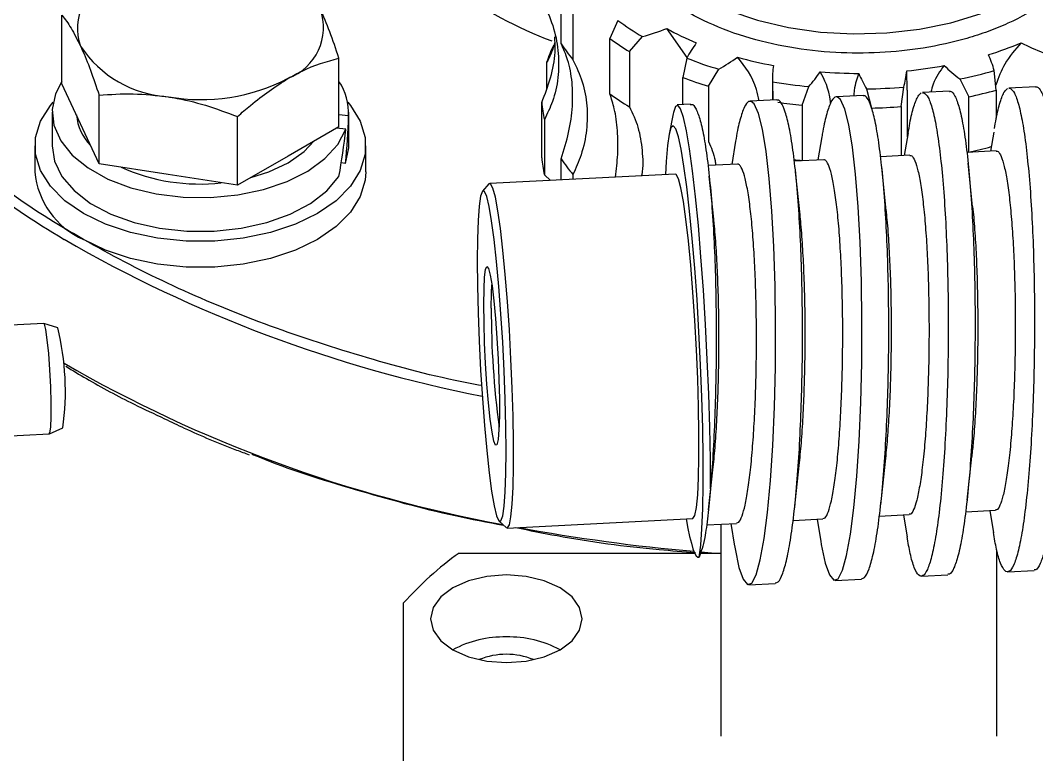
# Model space of a CAD drawing. Header units: millimetres. Extents: x 334 to 3694, y 0 to 2376.
# Drawn here: x 2565.99 to 2610.2, y 1113.29 to 1145.21 of the extents above; entities that cross this region are included whole.
import ezdxf

# ---------------------------------------------------------------- set-up
doc = ezdxf.new("R2010")
doc.units = ezdxf.units.MM
doc.header["$LTSCALE"] = 3
doc.layers.add('1_외형선', color=7, linetype='Continuous', lineweight=25)

msp = doc.modelspace()

# ---------------------------------------------------------------- linework, layer by layer
at = {"layer": '1_외형선'}
for p, q in [((2589.521, 1144.195), (2589.521, 1146.596)), ((2590.029, 1145.905), (2590.029, 1143.504)), ((2567.803, 1142.45), (2567.803, 1145.437)), ((2591.988, 1145.214), (2591.634, 1144.423)), ((2595.001, 1143.601), (2594.111, 1144.857)), ((2591.634, 1142.022), (2591.634, 1144.423)), ((2592.487, 1143.856), (2593.054, 1144.507)), ((2592.487, 1143.856), (2592.487, 1141.455)), ((2579.849, 1140.587), (2579.849, 1143.574)), ((2588.887, 1143.387), (2588.887, 1142.237)), ((2594.983, 1143.572), (2594.807, 1142.732)), ((2595.922, 1142.346), (2596.375, 1143.089)), ((2604.566, 1142.184), (2604.552, 1143.014)), ((2608.449, 1142.182), (2608.359, 1143.032)), ((2594.807, 1141.549), (2594.807, 1142.732)), ((2598.709, 1142.63), (2598.709, 1141.746)), ((2598.709, 1142.545), (2598.729, 1141.747)), ((2606.865, 1142.666), (2607.252, 1141.888)), ((2568.61, 1140.712), (2567.803, 1142.45)), ((2595.922, 1142.346), (2595.922, 1139.945)), ((2599.997, 1141.522), (2600.292, 1142.334)), ((2602.804, 1142.232), (2603.018, 1141.4)), ((2604.313, 1141.465), (2604.421, 1142.314)), ((2604.581, 1140.148), (2604.581, 1142.184)), ((2606.411, 1142.135), (2605.243, 1142.076)), ((2605.244, 1142.063), (2605.295, 1142.068)), ((2608.449, 1142.182), (2608.449, 1140.964)), ((2610.165, 1142.325), (2608.997, 1142.266)), ((2608.998, 1142.253), (2609.049, 1142.258)), ((2569.417, 1138.973), (2569.417, 1141.96)), ((2588.675, 1139.242), (2588.675, 1141.643)), ((2598.904, 1141.756), (2597.736, 1141.697)), ((2602.658, 1141.946), (2601.49, 1141.887)), ((2607.252, 1139.487), (2607.252, 1141.888)), ((2567.376, 1141.225), (2567.376, 1139.755)), ((2580.276, 1139.755), (2580.276, 1141.225)), ((2595.149, 1141.566), (2594.571, 1141.537)), ((2599.997, 1141.522), (2599.997, 1139.121)), ((2604.313, 1141.465), (2604.313, 1139.326)), ((2575.44, 1138.042), (2575.44, 1141.028)), ((2580.27, 1141.058), (2579.849, 1141.109)), ((2588.789, 1140.895), (2588.789, 1138.494)), ((2594.391, 1141.145), (2594.213, 1140.267)), ((2569.417, 1138.973), (2568.61, 1140.712)), ((2579.849, 1140.587), (2577.645, 1139.314)), ((2580.144, 1140.475), (2579.74, 1140.524)), ((2604.61, 1140.318), (2604.443, 1139.332)), ((2608.336, 1140.346), (2608.197, 1139.522)), ((2597.106, 1139.958), (2596.936, 1138.953)), ((2600.859, 1140.147), (2600.689, 1139.143)), ((2566.626, 1139.755), (2566.626, 1138.628)), ((2581.026, 1138.628), (2581.026, 1139.755)), ((2608.446, 1139.534), (2607.168, 1139.47)), ((2572.429, 1138.508), (2569.417, 1138.973)), ((2577.645, 1139.314), (2575.44, 1138.042)), ((2580.139, 1138.991), (2579.953, 1139.013)), ((2589.521, 1138.278), (2589.521, 1139.199)), ((2597.185, 1138.966), (2595.907, 1138.901)), ((2600.939, 1139.155), (2599.657, 1139.091)), ((2604.693, 1139.345), (2603.411, 1139.28)), ((2607.418, 1137.124), (2607.222, 1139.001)), ((2594.483, 1138.529), (2586.414, 1138.121)), ((2599.91, 1136.752), (2599.714, 1138.63)), ((2603.664, 1136.942), (2603.468, 1138.82)), ((2575.44, 1138.042), (2572.429, 1138.508)), ((2586.377, 1138.1), (2586.095, 1137.786)), ((2589.058, 1138.255), (2588.789, 1138.494)), ((2590.029, 1138.508), (2590.029, 1138.304)), ((2596.156, 1136.562), (2595.961, 1138.432)), ((2567.007, 1132.035), (2564.154, 1131.891)), ((2567.619, 1131.846), (2567.011, 1132.034)), ((2567.253, 1127.242), (2567.839, 1127.49)), ((2564.154, 1127.084), (2567.249, 1127.241)), ((2607.176, 1124.357), (2607.383, 1126.25)), ((2599.667, 1123.959), (2599.874, 1125.856)), ((2603.421, 1124.148), (2603.628, 1126.046)), ((2595.931, 1123.934), (2596.121, 1125.667)), ((2587.171, 1123.14), (2595.24, 1123.548)), ((2599.604, 1123.468), (2600.907, 1123.534)), ((2600.653, 1123.521), (2600.813, 1122.547)), ((2603.358, 1123.658), (2604.66, 1123.723)), ((2604.407, 1123.711), (2604.567, 1122.736)), ((2607.116, 1123.847), (2608.414, 1123.913)), ((2608.161, 1123.9), (2608.321, 1122.926)), ((2586.819, 1123.441), (2587.132, 1123.158)), ((2595.843, 1123.278), (2597.153, 1123.344)), ((2596.464, 1123.309), (2596.464, 1114.086)), ((2596.9, 1123.331), (2597.06, 1122.357)), ((2608.464, 1114.086), (2608.464, 1122.195)), ((2585.075, 1122.052), (2595.327, 1122.052)), ((2595.573, 1122.052), (2596.464, 1122.052)), ((2595.588, 1122.102), (2596.217, 1122.052)), ((2608.464, 1122.052), (2608.506, 1122.052)), ((2608.943, 1121.236), (2610.091, 1121.294)), ((2601.435, 1120.857), (2602.584, 1120.915)), ((2605.189, 1121.047), (2606.338, 1121.105)), ((2597.681, 1120.667), (2598.83, 1120.725)), ((2582.664, 1108.29), (2582.664, 1119.882))]:
    msp.add_line(p, q, dxfattribs=at)
at = {"layer": '1_외형선', "flags": 128}
for points in [[(2594.109, 1147.274), (2594.715, 1146.783), (2595.695, 1146.17), (2596.819, 1145.645), (2598.063, 1145.221), (2599.401, 1144.905), (2600.805, 1144.706), (2602.243, 1144.626), (2603.687, 1144.669), (2605.104, 1144.832), (2606.465, 1145.112), (2607.741, 1145.504), (2608.904, 1146), (2609.931, 1146.587), (2610.798, 1147.255), (2611.348, 1147.817)], [(2567.803, 1142.557), (2567.527, 1142.025), (2567.38, 1141.34), (2567.453, 1140.651), (2567.746, 1139.982), (2568.248, 1139.356), (2568.941, 1138.794), (2569.802, 1138.315), (2570.801, 1137.936), (2571.905, 1137.67), (2573.074, 1137.527), (2574.269, 1137.51), (2575.449, 1137.621), (2576.573, 1137.856), (2577.603, 1138.206), (2578.503, 1138.66), (2579.243, 1139.203), (2579.796, 1139.815), (2580.144, 1140.475), (2580.144, 1140.475)], [(2568.735, 1136.816), (2567.929, 1137.371), (2567.301, 1137.998), (2566.872, 1138.679), (2566.654, 1139.393), (2566.654, 1140.117), (2566.872, 1140.831), (2567.301, 1141.512), (2567.419, 1141.651)], [(2580.234, 1141.651), (2580.352, 1141.512), (2580.781, 1140.831), (2580.999, 1140.117), (2580.999, 1139.393), (2580.781, 1138.679), (2580.352, 1137.998), (2579.724, 1137.371), (2578.918, 1136.816), (2577.956, 1136.35), (2576.869, 1135.988), (2575.69, 1135.74), (2574.454, 1135.614), (2573.199, 1135.614), (2571.963, 1135.74), (2570.784, 1135.988), (2569.697, 1136.35), (2568.735, 1136.816)], [(2597.06, 1122.377), (2597.081, 1122.23), (2597.252, 1121.422), (2597.431, 1120.91), (2597.623, 1120.678), (2597.811, 1120.744), (2598.002, 1121.112), (2598.18, 1121.751), (2598.35, 1122.679), (2598.497, 1123.821), (2598.625, 1125.208), (2598.725, 1126.726), (2598.799, 1128.416), (2598.839, 1130.137), (2598.849, 1131.939), (2598.826, 1133.667), (2598.77, 1135.374), (2598.686, 1136.912), (2598.571, 1138.331), (2598.435, 1139.507), (2598.274, 1140.478), (2598.102, 1141.162), (2597.914, 1141.58), (2597.788, 1141.689), (2597.788, 1141.689)], [(2600.813, 1122.567), (2600.835, 1122.419), (2601.006, 1121.612), (2601.185, 1121.1), (2601.376, 1120.867), (2601.565, 1120.934), (2601.756, 1121.302), (2601.934, 1121.941), (2602.103, 1122.869), (2602.25, 1124.011), (2602.379, 1125.398), (2602.479, 1126.915), (2602.552, 1128.605), (2602.593, 1130.327), (2602.602, 1132.128), (2602.579, 1133.856), (2602.523, 1135.563), (2602.439, 1137.102), (2602.324, 1138.52), (2602.189, 1139.696), (2602.028, 1140.668), (2601.856, 1141.352), (2601.667, 1141.769), (2601.541, 1141.879), (2601.541, 1141.879)], [(2596.016, 1124.837), (2596.009, 1126.12), (2595.983, 1127.505), (2595.939, 1128.965), (2595.877, 1130.469), (2595.799, 1131.984), (2595.707, 1133.48), (2595.601, 1134.926), (2595.486, 1136.29), (2595.362, 1137.545), (2595.233, 1138.664), (2595.101, 1139.624), (2594.969, 1140.405), (2594.84, 1140.991), (2594.716, 1141.369), (2594.6, 1141.531), (2594.495, 1141.474), (2594.403, 1141.2), (2594.391, 1141.145)], [(2595.523, 1121.875), (2595.592, 1122.393), (2595.644, 1123.102), (2595.68, 1123.987), (2595.697, 1125.026), (2595.695, 1126.199), (2595.676, 1127.478), (2595.638, 1128.835), (2595.584, 1130.241), (2595.513, 1131.665), (2595.428, 1133.075), (2595.33, 1134.44), (2595.223, 1135.73), (2595.107, 1136.916), (2594.986, 1137.973), (2594.862, 1138.877), (2594.738, 1139.608), (2594.617, 1140.15), (2594.501, 1140.492), (2594.393, 1140.625), (2594.296, 1140.546), (2594.211, 1140.258), (2594.14, 1139.766), (2594.085, 1139.082), (2594.058, 1138.507)], [(2577.645, 1139.02), (2578.335, 1139.509), (2578.761, 1139.959)], [(2567.376, 1139.755), (2567.479, 1139.094), (2567.799, 1138.429), (2568.326, 1137.81), (2569.043, 1137.257), (2569.923, 1136.791), (2570.938, 1136.426), (2572.052, 1136.175), (2573.227, 1136.048), (2574.422, 1136.047), (2575.597, 1136.175), (2576.711, 1136.425), (2577.727, 1136.789), (2578.608, 1137.256), (2579.324, 1137.808), (2579.852, 1138.427)], [(2580.139, 1138.991), (2580.275, 1139.677), (2580.276, 1139.755)], [(2576.019, 1138.376), (2576.798, 1138.622), (2577.645, 1139.02)], [(2581.026, 1138.628), (2580.999, 1138.266), (2580.781, 1137.552), (2580.352, 1136.872), (2579.724, 1136.244), (2578.918, 1135.689), (2577.956, 1135.223), (2576.869, 1134.861), (2575.69, 1134.613), (2574.454, 1134.488), (2573.199, 1134.488), (2571.963, 1134.613), (2570.784, 1134.861), (2569.697, 1135.223), (2568.735, 1135.689)], [(2595.24, 1123.548), (2595.25, 1123.55), (2595.334, 1123.687), (2595.403, 1124.036), (2595.457, 1124.586), (2595.494, 1125.321), (2595.513, 1126.221), (2595.513, 1127.26), (2595.494, 1128.408), (2595.457, 1129.631), (2595.403, 1130.894), (2595.334, 1132.162), (2595.25, 1133.397), (2595.156, 1134.565), (2595.053, 1135.631), (2594.945, 1136.565), (2594.834, 1137.34), (2594.724, 1137.934), (2594.618, 1138.329), (2594.519, 1138.515), (2594.483, 1138.529)], [(2587.132, 1123.158), (2587.181, 1123.142), (2587.265, 1123.279), (2587.334, 1123.628), (2587.388, 1124.178), (2587.425, 1124.914), (2587.444, 1125.814), (2587.444, 1126.853), (2587.425, 1128), (2587.388, 1129.223), (2587.334, 1130.487), (2587.265, 1131.754), (2587.181, 1132.99), (2587.087, 1134.157), (2586.984, 1135.223), (2586.876, 1136.157), (2586.765, 1136.932), (2586.655, 1137.526), (2586.549, 1137.922), (2586.45, 1138.107), (2586.377, 1138.1)], [(2585.866, 1134.756), (2585.876, 1133.673), (2585.904, 1132.496), (2585.95, 1131.262), (2586.013, 1130.009), (2586.09, 1128.774), (2586.18, 1127.595), (2586.279, 1126.507), (2586.385, 1125.545), (2586.494, 1124.737), (2586.603, 1124.107), (2586.708, 1123.675), (2586.807, 1123.454), (2586.897, 1123.451), (2586.974, 1123.665), (2587.037, 1124.09), (2587.083, 1124.714), (2587.112, 1125.517), (2587.121, 1126.475), (2587.112, 1127.559), (2587.083, 1128.736), (2587.037, 1129.969), (2586.974, 1131.223), (2586.897, 1132.458), (2586.807, 1133.637), (2586.708, 1134.724), (2586.603, 1135.687), (2586.494, 1136.495), (2586.385, 1137.125), (2586.279, 1137.556), (2586.18, 1137.778), (2586.09, 1137.781), (2586.013, 1137.567), (2585.95, 1137.141), (2585.904, 1136.517), (2585.876, 1135.714), (2585.866, 1134.756)], [(2586.154, 1132.859), (2586.163, 1133.533), (2586.19, 1134.049), (2586.233, 1134.381), (2586.291, 1134.509), (2586.359, 1134.428), (2586.435, 1134.141), (2586.513, 1133.664), (2586.591, 1133.023), (2586.664, 1132.252), (2586.727, 1131.393), (2586.778, 1130.492), (2586.813, 1129.597), (2586.831, 1128.758), (2586.831, 1128.018), (2586.813, 1127.419), (2586.778, 1126.992), (2586.727, 1126.76), (2586.664, 1126.736), (2586.591, 1126.922), (2586.513, 1127.306), (2586.435, 1127.869), (2586.359, 1128.58), (2586.291, 1129.401), (2586.233, 1130.287), (2586.19, 1131.191), (2586.163, 1132.064), (2586.154, 1132.859)], [(2586.479, 1132.701), (2586.489, 1133.367), (2586.506, 1133.718)], [(2567.249, 1127.241), (2567.277, 1127.28), (2567.315, 1127.525), (2567.334, 1127.971), (2567.334, 1128.577), (2567.315, 1129.283), (2567.277, 1130.024), (2567.225, 1130.727), (2567.164, 1131.327), (2567.1, 1131.765), (2567.038, 1132.001), (2567.007, 1132.035)], [(2587.136, 1121.1), (2586.281, 1121.035), (2585.486, 1120.844), (2584.802, 1120.542), (2584.278, 1120.147), (2583.948, 1119.688), (2583.836, 1119.195), (2583.948, 1118.702), (2584.278, 1118.242), (2584.802, 1117.848), (2585.486, 1117.545), (2586.281, 1117.355), (2587.136, 1117.29), (2587.99, 1117.355), (2588.786, 1117.545), (2589.469, 1117.848), (2589.993, 1118.242), (2590.323, 1118.702), (2590.436, 1119.195), (2590.323, 1119.688), (2589.993, 1120.147), (2589.469, 1120.542), (2588.786, 1120.844), (2587.99, 1121.035), (2587.136, 1121.1)]]:
    msp.add_lwpolyline(points, dxfattribs=at)
at = {"layer": '1_외형선'}
for centre, radius, start, end in [((2595.733, 1161.842), 18.731, 219.5804, 249.3071), ((2570.849, 1144.883), 2.374, 110.7421, 199.461), ((2576.804, 1144.915), 2.374, 290.7421, 19.461), ((2598.687, 1154.146), 11.165, 233.1289, 239.6953), ((2587.682, 1162.483), 18.762, 286.6373, 290.0407), ((2600.341, 1156.08), 12.836, 240.9641, 247.3447), ((2598.513, 1153.855), 11.674, 233.8987, 238.9256), ((2572.724, 1146.809), 4.93, 213.4389, 266.5665), ((2593.958, 1141.783), 5.319, 153.957, 162.4483), ((2595.293, 1147.907), 6.862, 212.7443, 219.9092), ((2600.664, 1140.477), 6.47, 144.499, 151.4216), ((2603.652, 1158.305), 15.249, 286.9919, 292.6798), ((2616.538, 1158.556), 15.943, 243.9314, 247.7251), ((2601.266, 1159.438), 17.065, 248.3959, 253.3439), ((2590.117, 1153.798), 12.403, 300.2991, 304.7842), ((2602.046, 1160.902), 17.958, 254.3211, 259.4211), ((2603.216, 1141.551), 5.352, 16.0688, 23.9246), ((2603.464, 1142.63), 4.755, 172.5228, 181.0237), ((2594.782, 1147.125), 7.301, 318.9893, 325.3755), ((2602.462, 1163.616), 20.708, 265.3694, 270.0073), ((2599.679, 1143.559), 4.903, 345.2867, 353.6155), ((2602.576, 1162.517), 19.603, 275.7853, 280.5958), ((2612.904, 1150.451), 9.853, 226.971, 232.2002), ((2602.986, 1161.726), 19.451, 281.5014, 286.0359), ((2573.836, 1150.057), 8.289, 260.2289, 297.3572), ((2577.856, 1141.189), 2.418, 356.8822, 34.4566), ((2601.21, 1159.39), 17.845, 248.9759, 252.7639), ((2602.366, 1163.937), 21.702, 260.301, 264.5161), ((2607.878, 1145.198), 5.877, 202.928, 210.3085), ((2602.469, 1164.905), 22.675, 270.8445, 274.9381), ((2603.011, 1161.783), 20.341, 282.033, 285.5043), ((2593.374, 1141.973), 4.71, 184.013, 193.2223), ((2598.513, 1151.454), 11.674, 233.8987, 238.9256), ((2602.367, 1164.151), 22.753, 261.3461, 264.0199), ((2602.47, 1165.107), 23.713, 271.3244, 274.4582), ((2570.603, 1141.304), 2.182, 185.3852, 224.4118), ((2602.99, 1159.476), 20.438, 282.0372, 284.8578), ((2593.374, 1139.572), 4.71, 184.013, 193.2223), ((2595.293, 1142.911), 6.862, 212.7443, 219.9092), ((2602.398, 1162.014), 23.018, 263.1327, 264.0119), ((2570.138, 1138.922), 3.524, 184.7823, 246.5379), ((2573.786, 1146.439), 8.342, 245.9091, 276.5049), ((2588.35, 1169.973), 39.921, 232.6915, 239.1734), ((2597.556, 1187.115), 59.365, 240.02146, 258.85739), ((2624.66, 1132.613), 38.182, 179.8671, 187.6484), ((2556.396, 1129.096), 11.555, 352.0123, 13.7704), ((2597.727, 1182.085), 59.762, 240.05204, 259.63708), ((2602.081, 1200.486), 78.652, 259.44221, 265.05045), ((2593.666, 1110.088), 14.729, 125.6831, 138.3264), ((2587.042, 1113.639), 4.767, 88.8728, 118.0174), ((2587.229, 1113.639), 4.767, 61.9826, 91.1272), ((2587.136, 1114.546), 3.105, 67.5909, 112.4091)]:
    msp.add_arc(centre, radius, start, end, dxfattribs=at)
for centre, major_axis, ratio, start_param, end_param in [((2573.826, 1139.755), (1.253, 12.774), 0.495311, 4.701133, 4.862959), ((2573.826, 1141.189), (1.253, 12.774), 0.495311, 4.543223, 4.705), ((2594.862, 1136.302), (-0.634, 14.434), 0.068541, 2.65337, 3.169424)]:
    msp.add_ellipse(centre, major_axis=major_axis, ratio=ratio, start_param=start_param, end_param=end_param, dxfattribs=at)
for points, knots in [([(2612.428, 1147.981), (2612.215, 1147.644), (2611.752, 1146.914), (2610.558, 1145.928), (2609.266, 1145.199), (2608.098, 1144.723), (2606.891, 1144.329), (2605.321, 1143.98), (2603.385, 1143.778), (2601.417, 1143.783), (2599.418, 1144.008), (2597.458, 1144.474), (2595.669, 1145.174), (2594.403, 1145.923), (2593.592, 1146.6), (2593.153, 1147.004), (2592.993, 1147.257), (2592.954, 1147.318)], [0, 0, 0, 0, 0.074057, 0.160189, 0.246322, 0.288541, 0.330773, 0.411749, 0.488149, 0.564549, 0.645525, 0.729868, 0.816, 0.902133, 0.944352, 0.986584, 1, 1, 1, 1]), ([(2579.849, 1143.574), (2579.718, 1143.966), (2579.454, 1144.758), (2579.18, 1145.388), (2579.042, 1145.706)], [0, 0, 0, 0, 0.495458, 1, 1, 1, 1]), ([(2588.789, 1145.892), (2588.937, 1145.548), (2589.237, 1144.85), (2589.425, 1143.779), (2589.408, 1142.709), (2589.196, 1141.734), (2588.915, 1141.155), (2588.789, 1140.895)], [0, 0, 0, 0, 0.204331, 0.414604, 0.618928, 0.829167, 1, 1, 1, 1]), ([(2567.803, 1145.437), (2567.935, 1145.265), (2568.199, 1144.917), (2568.472, 1144.369), (2568.61, 1144.092)], [0, 0, 0, 0, 0.495458, 1, 1, 1, 1]), ([(2588.675, 1141.643), (2588.815, 1142.001), (2589.098, 1142.728), (2589.278, 1143.696), (2589.251, 1144.278), (2589.24, 1144.503)], [0, 0, 0, 0, 0.373171, 0.757194, 1, 1, 1, 1]), ([(2568.61, 1144.092), (2568.63, 1144.051), (2568.774, 1143.735), (2569.047, 1143.061), (2569.293, 1142.329), (2569.417, 1141.96)], [0, 0, 0, 0, 0.07009, 0.530784, 1, 1, 1, 1]), ([(2589.225, 1144.236), (2589.216, 1144.196), (2589.154, 1143.884), (2589.011, 1143.619), (2588.887, 1143.387)], [0, 0, 0, 0, 0.128219, 1, 1, 1, 1]), ([(2589.521, 1139.199), (2589.639, 1139.581), (2589.878, 1140.356), (2590.032, 1141.476), (2590.018, 1142.542), (2589.845, 1143.462), (2589.622, 1143.968), (2589.521, 1144.195)], [0, 0, 0, 0, 0.2043309, 0.4146042, 0.6189283, 0.8291667, 1, 1, 1, 1]), ([(2609.532, 1144.235), (2609.272, 1143.946), (2608.801, 1143.423), (2608.542, 1142.716), (2608.426, 1142.4)], [0, 0, 0, 0, 0.552676, 1, 1, 1, 1]), ([(2577.645, 1142.695), (2577.845, 1142.805), (2578.591, 1143.214), (2579.318, 1143.422), (2579.849, 1143.574)], [0, 0, 0, 0, 0.2686336, 1, 1, 1, 1]), ([(2590.029, 1143.504), (2590.179, 1143.188), (2590.481, 1142.545), (2590.669, 1141.509), (2590.652, 1140.436), (2590.44, 1139.422), (2590.157, 1138.791), (2590.029, 1138.508)], [0, 0, 0, 0, 0.204331, 0.414604, 0.618928, 0.829167, 1, 1, 1, 1]), ([(2598.134, 1141.717), (2598.099, 1141.883), (2597.929, 1142.678), (2597.518, 1143.199), (2597.193, 1143.611)], [0, 0, 0, 0, 0.208323, 1, 1, 1, 1]), ([(2601.242, 1141.624), (2601.24, 1141.644), (2601.169, 1142.261), (2600.976, 1142.625), (2600.79, 1142.976)], [0, 0, 0, 0, 0.0321769, 1, 1, 1, 1]), ([(2606.18, 1143.249), (2605.998, 1143.008), (2605.758, 1142.689), (2605.632, 1142.211), (2605.601, 1142.094)], [0, 0, 0, 0, 0.755813, 1, 1, 1, 1]), ([(2575.44, 1141.028), (2575.625, 1141.195), (2576.344, 1141.84), (2577.09, 1142.331), (2577.645, 1142.695)], [0, 0, 0, 0, 0.2575513, 1, 1, 1, 1]), ([(2602.465, 1142.909), (2602.386, 1142.694), (2602.289, 1142.431), (2602.252, 1142.004), (2602.245, 1141.925)], [0, 0, 0, 0, 0.814101, 1, 1, 1, 1]), ([(2605.295, 1142.068), (2605.358, 1142.018), (2605.486, 1141.915), (2605.669, 1141.391), (2605.841, 1140.604), (2605.993, 1139.563), (2606.124, 1138.288), (2606.228, 1136.835), (2606.304, 1135.22), (2606.349, 1133.516), (2606.362, 1131.74), (2606.343, 1129.974), (2606.291, 1128.236), (2606.21, 1126.606), (2606.099, 1125.102), (2605.965, 1123.793), (2605.808, 1122.695), (2605.636, 1121.858), (2605.45, 1121.291), (2605.259, 1121.021), (2605.065, 1121.049), (2604.878, 1121.381), (2604.708, 1121.941), (2604.612, 1122.505), (2604.567, 1122.761)], [0, 0, 0, 0, 0.04512, 0.091549, 0.136662, 0.183086, 0.228154, 0.274528, 0.319615, 0.366005, 0.411166, 0.457631, 0.502888, 0.549453, 0.594784, 0.641429, 0.686781, 0.733451, 0.778763, 0.825393, 0.870621, 0.917165, 0.962303, 1, 1, 1, 1]), ([(2604.617, 1140.317), (2604.64, 1140.461), (2604.715, 1140.944), (2604.862, 1141.501), (2605.03, 1141.93), (2605.139, 1142.021), (2605.182, 1142.058)], [0, 0, 0, 0, 0.135835, 0.455206, 0.783867, 1, 1, 1, 1]), ([(2606.412, 1142.122), (2606.429, 1142.126), (2606.509, 1142.142), (2606.653, 1141.954), (2606.836, 1141.458), (2607.007, 1140.665), (2607.16, 1139.628), (2607.291, 1138.353), (2607.395, 1136.901), (2607.472, 1135.286), (2607.517, 1133.582), (2607.53, 1131.807), (2607.51, 1130.04), (2607.458, 1128.302), (2607.375, 1126.672), (2607.263, 1125.167), (2607.126, 1123.857), (2606.967, 1122.758), (2606.792, 1121.916), (2606.603, 1121.363), (2606.449, 1121.102), (2606.36, 1121.131), (2606.336, 1121.139)], [0, 0, 0, 0, 0.013981, 0.0668, 0.12115, 0.17396, 0.228304, 0.281062, 0.33535, 0.388129, 0.442435, 0.495299, 0.549691, 0.602667, 0.657175, 0.710243, 0.764848, 0.817947, 0.872587, 0.925641, 0.980238, 1, 1, 1, 1]), ([(2609.049, 1142.258), (2609.112, 1142.207), (2609.24, 1142.104), (2609.423, 1141.58), (2609.594, 1140.793), (2609.746, 1139.753), (2609.878, 1138.478), (2609.982, 1137.025), (2610.058, 1135.41), (2610.103, 1133.705), (2610.116, 1131.93), (2610.096, 1130.164), (2610.045, 1128.426), (2609.963, 1126.796), (2609.853, 1125.292), (2609.719, 1123.983), (2609.562, 1122.885), (2609.389, 1122.047), (2609.204, 1121.481), (2609.013, 1121.211), (2608.819, 1121.239), (2608.632, 1121.571), (2608.462, 1122.131), (2608.365, 1122.694), (2608.321, 1122.951)], [0, 0, 0, 0, 0.04512, 0.091549, 0.136662, 0.183086, 0.228154, 0.274528, 0.319615, 0.366005, 0.411166, 0.457631, 0.502888, 0.549453, 0.594784, 0.641429, 0.686781, 0.733451, 0.778763, 0.825393, 0.870621, 0.917165, 0.962303, 1, 1, 1, 1]), ([(2608.371, 1140.507), (2608.393, 1140.651), (2608.469, 1141.134), (2608.616, 1141.69), (2608.784, 1142.119), (2608.892, 1142.211), (2608.936, 1142.247)], [0, 0, 0, 0, 0.135835, 0.455206, 0.783867, 1, 1, 1, 1]), ([(2610.166, 1142.312), (2610.182, 1142.316), (2610.262, 1142.332), (2610.407, 1142.144), (2610.589, 1141.647), (2610.761, 1140.855), (2610.913, 1139.817), (2611.045, 1138.542), (2611.149, 1137.09), (2611.226, 1135.476), (2611.271, 1133.772), (2611.284, 1131.996), (2611.264, 1130.23), (2611.212, 1128.492), (2611.129, 1126.861), (2611.017, 1125.357), (2610.88, 1124.047), (2610.721, 1122.948), (2610.545, 1122.106), (2610.357, 1121.553), (2610.203, 1121.292), (2610.114, 1121.321), (2610.09, 1121.328)], [0, 0, 0, 0, 0.0139814, 0.0668, 0.1211505, 0.1739599, 0.2283039, 0.2810622, 0.3353496, 0.3881293, 0.442435, 0.4952995, 0.5496906, 0.6026672, 0.6571749, 0.710243, 0.7648481, 0.8179467, 0.8725874, 0.9256406, 0.9802381, 1, 1, 1, 1]), ([(2569.417, 1141.96), (2569.906, 1141.994), (2570.894, 1142.064), (2571.914, 1141.947), (2572.429, 1141.888)], [0, 0, 0, 0, 0.495458, 1, 1, 1, 1]), ([(2572.429, 1141.888), (2572.5, 1141.877), (2573.041, 1141.789), (2574.06, 1141.546), (2574.977, 1141.202), (2575.44, 1141.028)], [0, 0, 0, 0, 0.07009, 0.530784, 1, 1, 1, 1]), ([(2591.879, 1138.397), (2591.919, 1138.729), (2592.005, 1139.443), (2591.985, 1140.444), (2591.863, 1141.339), (2591.705, 1141.81), (2591.634, 1142.022)], [0, 0, 0, 0, 0.232544, 0.500414, 0.776037, 1, 1, 1, 1]), ([(2597.788, 1141.689), (2597.75, 1141.692), (2597.649, 1141.701), (2597.482, 1141.476), (2597.298, 1140.917), (2597.171, 1140.39), (2597.114, 1139.996), (2597.108, 1139.957)], [0, 0, 0, 0, 0.159121, 0.427006, 0.702657, 0.970606, 1, 1, 1, 1]), ([(2598.829, 1120.756), (2598.873, 1120.76), (2598.984, 1120.77), (2599.156, 1121.127), (2599.341, 1121.773), (2599.511, 1122.693), (2599.664, 1123.861), (2599.793, 1125.231), (2599.897, 1126.785), (2599.97, 1128.452), (2600.013, 1130.215), (2600.022, 1131.991), (2599.999, 1133.761), (2599.943, 1135.443), (2599.857, 1137.019), (2599.743, 1138.416), (2599.604, 1139.62), (2599.445, 1140.576), (2599.269, 1141.278), (2599.104, 1141.634), (2598.98, 1141.76), (2598.921, 1141.747), (2598.905, 1141.743)], [0, 0, 0, 0, 0.037046, 0.091374, 0.144282, 0.198717, 0.251737, 0.30629, 0.359378, 0.414007, 0.467092, 0.521721, 0.574733, 0.629288, 0.682189, 0.73663, 0.789431, 0.843767, 0.896522, 0.950806, 0.986019, 1, 1, 1, 1]), ([(2601.541, 1141.879), (2601.504, 1141.882), (2601.402, 1141.89), (2601.236, 1141.666), (2601.051, 1141.106), (2600.925, 1140.58), (2600.868, 1140.186), (2600.862, 1140.147)], [0, 0, 0, 0, 0.159121, 0.427006, 0.702657, 0.970606, 1, 1, 1, 1]), ([(2602.582, 1120.945), (2602.627, 1120.949), (2602.737, 1120.959), (2602.91, 1121.316), (2603.095, 1121.963), (2603.264, 1122.882), (2603.418, 1124.051), (2603.547, 1125.42), (2603.65, 1126.974), (2603.724, 1128.642), (2603.766, 1130.404), (2603.776, 1132.18), (2603.752, 1133.951), (2603.697, 1135.632), (2603.61, 1137.208), (2603.497, 1138.605), (2603.357, 1139.81), (2603.199, 1140.765), (2603.023, 1141.467), (2602.857, 1141.824), (2602.734, 1141.949), (2602.675, 1141.937), (2602.658, 1141.933)], [0, 0, 0, 0, 0.0370457, 0.091374, 0.1442817, 0.1987174, 0.2517368, 0.3062897, 0.3593784, 0.4140066, 0.4670919, 0.5217207, 0.5747326, 0.629288, 0.682189, 0.7366299, 0.7894312, 0.8437666, 0.8965219, 0.9508057, 0.9860192, 1, 1, 1, 1]), ([(2592.487, 1141.455), (2592.624, 1141.165), (2592.903, 1140.576), (2593.052, 1139.569), (2593.089, 1138.847), (2593.016, 1138.469), (2593.013, 1138.455)], [0, 0, 0, 0, 0.3258907, 0.6612589, 0.9871386, 1, 1, 1, 1]), ([(2595.151, 1141.539), (2595.166, 1141.548), (2595.245, 1141.595), (2595.388, 1141.385), (2595.571, 1140.904), (2595.743, 1140.113), (2595.896, 1139.08), (2596.028, 1137.809), (2596.133, 1136.361), (2596.21, 1134.748), (2596.255, 1133.046), (2596.269, 1131.271), (2596.25, 1129.504), (2596.198, 1127.767), (2596.12, 1126.19), (2596.049, 1125.264), (2596.016, 1124.837)], [0, 0, 0, 0, 0.01817, 0.093453, 0.170928, 0.246064, 0.323385, 0.398448, 0.475687, 0.550779, 0.628043, 0.703256, 0.780641, 0.856013, 0.933563, 1, 1, 1, 1]), ([(2595.922, 1139.945), (2596.042, 1139.685), (2596.186, 1139.372), (2596.237, 1138.984), (2596.246, 1138.918)], [0, 0, 0, 0, 0.830229, 1, 1, 1, 1]), ([(2608.447, 1139.525), (2608.46, 1139.527), (2608.521, 1139.538), (2608.628, 1139.395), (2608.764, 1139.022), (2608.891, 1138.429), (2609.004, 1137.655), (2609.101, 1136.704), (2609.178, 1135.623), (2609.235, 1134.422), (2609.269, 1133.155), (2609.279, 1131.835), (2609.265, 1130.524), (2609.227, 1129.234), (2609.167, 1128.024), (2609.085, 1126.909), (2608.986, 1125.939), (2608.87, 1125.127), (2608.742, 1124.505), (2608.605, 1124.099), (2608.494, 1123.909), (2608.429, 1123.932), (2608.413, 1123.938)], [0, 0, 0, 0, 0.015044, 0.067865, 0.122219, 0.175032, 0.229379, 0.282141, 0.336432, 0.389216, 0.443527, 0.496396, 0.550793, 0.603772, 0.658283, 0.711348, 0.76595, 0.819039, 0.873669, 0.926711, 0.981295, 1, 1, 1, 1]), ([(2597.152, 1123.367), (2597.183, 1123.369), (2597.263, 1123.375), (2597.388, 1123.635), (2597.523, 1124.111), (2597.646, 1124.79), (2597.758, 1125.655), (2597.851, 1126.669), (2597.927, 1127.821), (2597.98, 1129.058), (2598.011, 1130.366), (2598.017, 1131.685), (2597.999, 1133.001), (2597.958, 1134.251), (2597.894, 1135.424), (2597.81, 1136.465), (2597.707, 1137.363), (2597.59, 1138.077), (2597.459, 1138.602), (2597.336, 1138.871), (2597.244, 1138.967), (2597.199, 1138.959), (2597.186, 1138.956)], [0, 0, 0, 0, 0.035994, 0.09033, 0.143235, 0.197668, 0.250676, 0.305218, 0.358295, 0.412911, 0.465991, 0.520613, 0.573626, 0.628182, 0.681088, 0.735534, 0.78834, 0.842681, 0.89544, 0.949728, 0.984957, 1, 1, 1, 1]), ([(2600.905, 1123.557), (2600.937, 1123.559), (2601.017, 1123.564), (2601.142, 1123.824), (2601.276, 1124.3), (2601.4, 1124.98), (2601.511, 1125.844), (2601.605, 1126.858), (2601.68, 1128.01), (2601.734, 1129.247), (2601.764, 1130.556), (2601.771, 1131.875), (2601.753, 1133.19), (2601.712, 1134.441), (2601.648, 1135.614), (2601.564, 1136.654), (2601.461, 1137.552), (2601.343, 1138.266), (2601.213, 1138.792), (2601.09, 1139.061), (2600.998, 1139.157), (2600.953, 1139.148), (2600.94, 1139.146)], [0, 0, 0, 0, 0.035994, 0.09033, 0.143235, 0.197668, 0.250676, 0.305218, 0.358295, 0.412911, 0.465991, 0.520613, 0.573626, 0.628182, 0.681088, 0.735534, 0.78834, 0.842681, 0.89544, 0.949728, 0.984957, 1, 1, 1, 1]), ([(2604.693, 1139.335), (2604.707, 1139.338), (2604.767, 1139.349), (2604.875, 1139.205), (2605.01, 1138.832), (2605.137, 1138.239), (2605.25, 1137.465), (2605.347, 1136.515), (2605.425, 1135.434), (2605.482, 1134.232), (2605.515, 1132.965), (2605.525, 1131.646), (2605.511, 1130.334), (2605.473, 1129.044), (2605.413, 1127.834), (2605.332, 1126.719), (2605.232, 1125.749), (2605.116, 1124.937), (2604.989, 1124.315), (2604.851, 1123.909), (2604.74, 1123.72), (2604.676, 1123.742), (2604.659, 1123.748)], [0, 0, 0, 0, 0.015044, 0.067865, 0.122219, 0.175032, 0.229379, 0.282141, 0.336432, 0.389216, 0.443527, 0.496396, 0.550793, 0.603772, 0.658283, 0.711348, 0.76595, 0.819039, 0.873669, 0.926711, 0.981295, 1, 1, 1, 1]), ([(2586.06, 1129.331), (2585.674, 1129.404), (2583.775, 1129.766), (2580.504, 1130.678), (2576.301, 1132.074), (2572.335, 1133.747), (2568.69, 1135.66), (2565.942, 1137.359), (2564.572, 1138.475), (2564.154, 1138.815)], [0, 0, 0, 0, 0.043859, 0.21582, 0.390496, 0.56703, 0.744508, 0.921986, 1, 1, 1, 1]), ([(2599.874, 1125.856), (2599.906, 1126.176), (2599.971, 1126.821), (2600.046, 1127.969), (2600.1, 1129.206), (2600.132, 1130.516), (2600.139, 1131.835), (2600.121, 1133.149), (2600.08, 1134.401), (2600.014, 1135.559), (2599.956, 1136.348), (2599.914, 1136.698), (2599.908, 1136.752)], [0, 0, 0, 0, 0.1057311, 0.2135641, 0.3245243, 0.4323496, 0.5433101, 0.6509847, 0.7617947, 0.8692433, 0.9798197, 1, 1, 1, 1]), ([(2603.627, 1126.046), (2603.66, 1126.365), (2603.725, 1127.011), (2603.799, 1128.158), (2603.854, 1129.395), (2603.885, 1130.706), (2603.892, 1132.025), (2603.875, 1133.339), (2603.834, 1134.59), (2603.768, 1135.749), (2603.709, 1136.538), (2603.668, 1136.888), (2603.661, 1136.942)], [0, 0, 0, 0, 0.105731, 0.213564, 0.324524, 0.43235, 0.54331, 0.650985, 0.761795, 0.869243, 0.97982, 1, 1, 1, 1]), ([(2607.414, 1137.124), (2607.431, 1136.967), (2607.482, 1136.5), (2607.545, 1135.573), (2607.603, 1134.381), (2607.636, 1133.115), (2607.646, 1131.796), (2607.632, 1130.484), (2607.593, 1129.191), (2607.531, 1127.984), (2607.46, 1126.98), (2607.402, 1126.459), (2607.379, 1126.25)], [0, 0, 0, 0, 0.056086, 0.166355, 0.273562, 0.383868, 0.491246, 0.601726, 0.709333, 0.82005, 0.927844, 1, 1, 1, 1]), ([(2596.12, 1125.667), (2596.152, 1125.982), (2596.216, 1126.622), (2596.291, 1127.763), (2596.346, 1128.999), (2596.378, 1130.309), (2596.385, 1131.629), (2596.368, 1132.943), (2596.327, 1134.195), (2596.262, 1135.355), (2596.203, 1136.15), (2596.161, 1136.504), (2596.154, 1136.562)], [0, 0, 0, 0, 0.104294, 0.212127, 0.323088, 0.430914, 0.541876, 0.649552, 0.760364, 0.867815, 0.978394, 1, 1, 1, 1]), ([(2567.97, 1130.174), (2568.266, 1129.993), (2569.21, 1129.417), (2570.643, 1128.652), (2571.822, 1128.101), (2572.269, 1127.893)], [0, 0, 0, 0, 0.221094, 0.705008, 1, 1, 1, 1]), ([(2572.269, 1127.893), (2572.551, 1127.757), (2573.555, 1127.274), (2574.786, 1126.752), (2575.761, 1126.394), (2575.944, 1126.327)], [0, 0, 0, 0, 0.2408, 0.857767, 1, 1, 1, 1]), ([(2576.061, 1126.36), (2576.161, 1126.318), (2577.565, 1125.722), (2580.521, 1124.812), (2584.084, 1123.812), (2586.308, 1123.396), (2587.015, 1123.264)], [0, 0, 0, 0, 0.030536, 0.427338, 0.817971, 1, 1, 1, 1]), ([(2596.016, 1124.837), (2595.979, 1124.433), (2595.905, 1123.615), (2595.743, 1122.514), (2595.606, 1122.114), (2595.523, 1121.875)], [0, 0, 0, 0, 0.280781, 0.569712, 1, 1, 1, 1]), ([(2587.548, 1123.159), (2588.143, 1123.039), (2590.174, 1122.626), (2592.798, 1122.27), (2594.833, 1122.118), (2595.359, 1122.079)], [0, 0, 0, 0, 0.235132, 0.802551, 1, 1, 1, 1])]:
    msp.add_open_spline(points, degree=3, knots=knots, dxfattribs=at)

doc.saveas('drawing.dxf')
